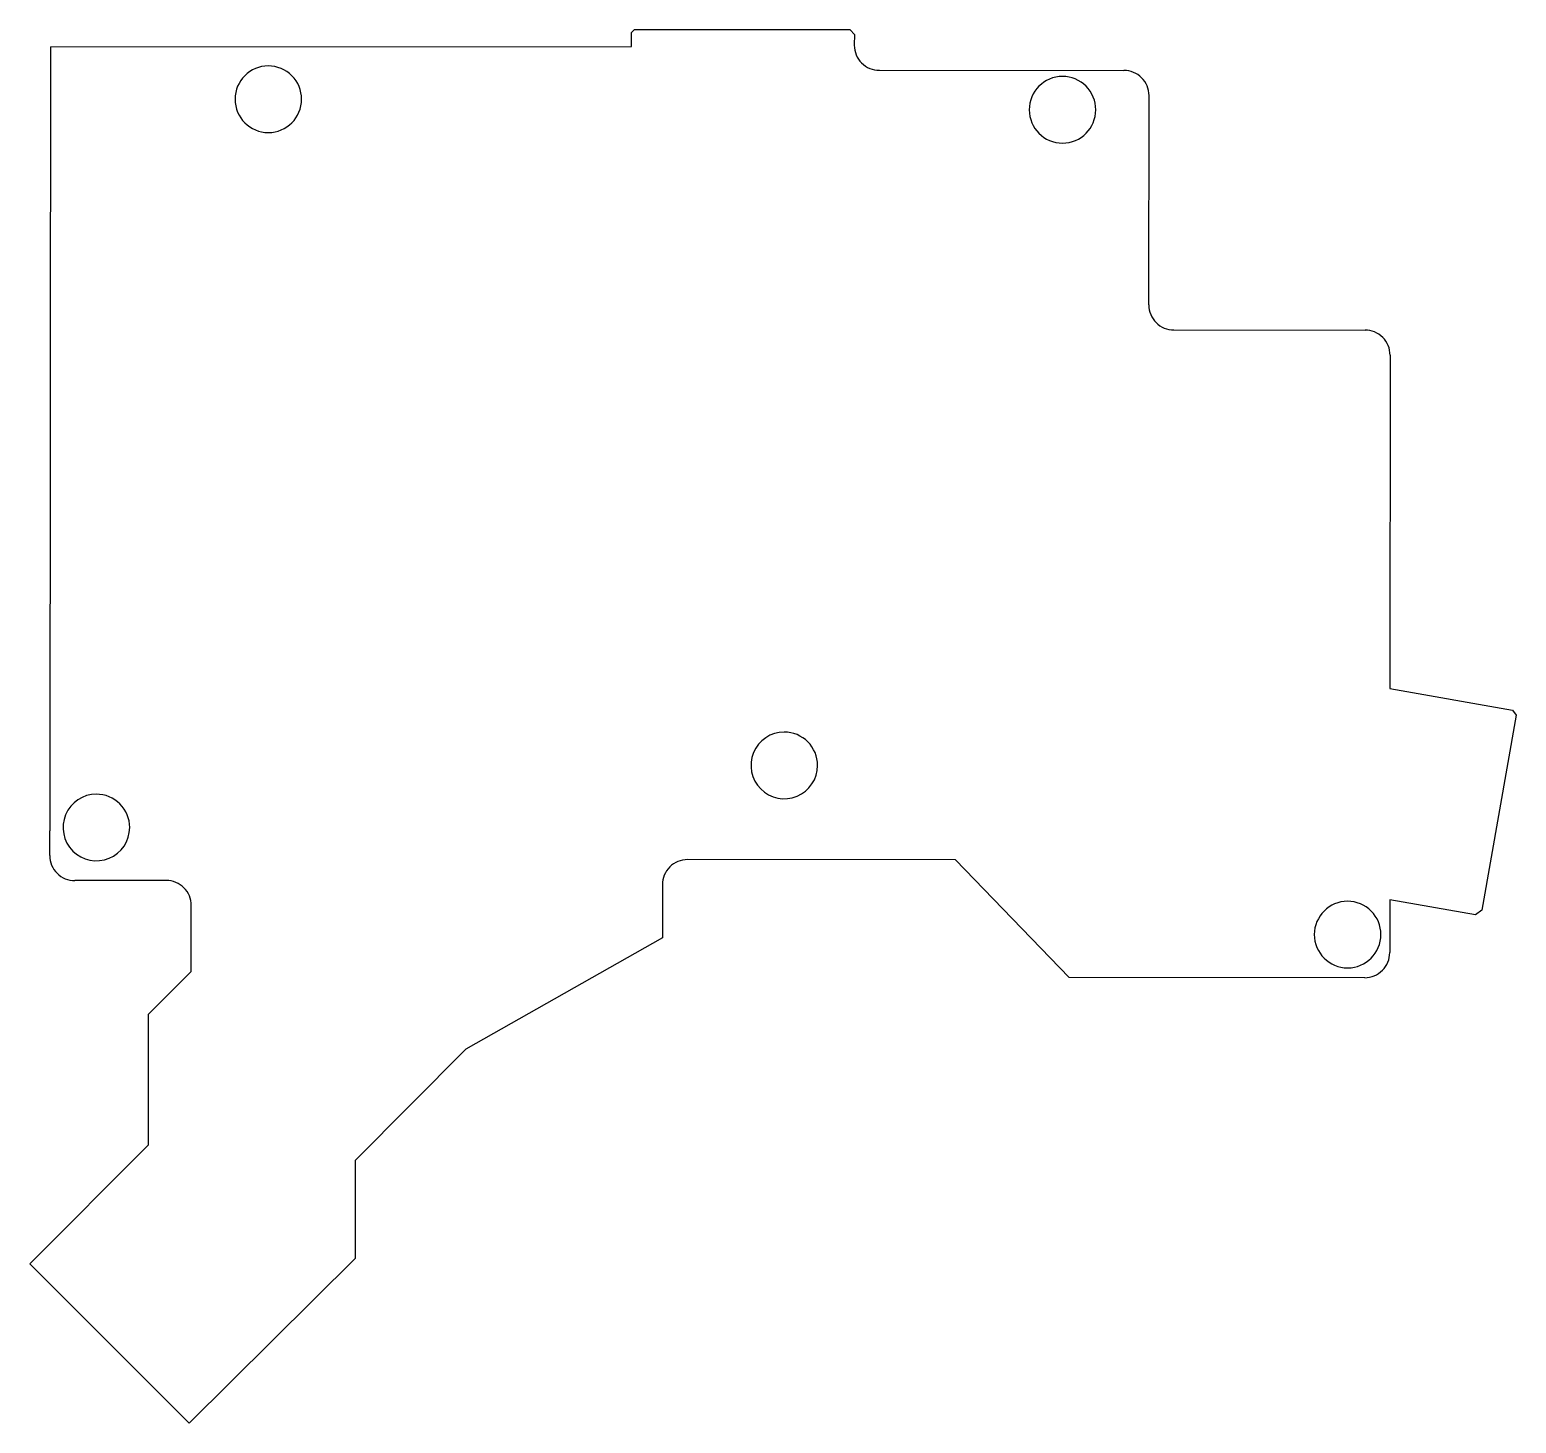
# Model space of a CAD drawing. Header units: millimetres. Extents: x 134 to 259, y 0 to 117.
import ezdxf

# ---------------------------------------------------------------- set-up
doc = ezdxf.new("R2010")
doc.units = ezdxf.units.MM
doc.layers.get('0').update_dxf_attribs({"linetype": 'CONTINUOUS'})

msp = doc.modelspace()

# ---------------------------------------------------------------- linework, layer by layer
at = {"color": 7}
for points in [[(184.9396, 115.7195), (184.9456, 116.9011)], [(185.1809, 117.1406), (184.946, 116.9011)], [(203.3284, 117.1406), (185.1809, 117.1406)], [(203.686, 116.7311), (203.3284, 117.1406)], [(203.686, 116.7311), (203.677, 115.8386)], [(136.0954, 115.6941), (136.07, 87.9573)], [(136.0954, 115.6941), (184.9396, 115.7195)], [(205.7851, 113.7304), (226.3495, 113.7208)], [(228.4419, 94.02), (228.4577, 111.6126)], [(230.5501, 91.9118), (246.6187, 91.9022)], [(248.7269, 89.794), (248.7033, 61.7868)], [(136.07, 87.9573), (136.0447, 49.8065)], [(248.7033, 61.7868), (259.026, 59.9511)], [(259.336, 59.5311), (256.436, 43.1611)], [(259.026, 59.9511), (259.336, 59.5311)], [(136.0367, 47.7412), (136.0447, 49.8065)], [(212.1938, 47.3935), (189.6561, 47.4014)], [(221.7442, 37.4875), (212.1938, 47.3935)], [(145.8315, 45.6488), (138.1449, 45.633)], [(187.5479, 45.2932), (187.5559, 40.8403)], [(255.906, 42.7511), (248.6963, 44.0174)], [(248.6963, 44.0174), (248.7013, 39.5878)], [(147.9318, 38.0109), (147.9398, 43.5406)], [(256.436, 43.1611), (255.906, 42.7511)], [(187.5558, 40.8403), (171.0204, 31.4804)], [(144.2996, 34.376), (147.9318, 38.0109)], [(246.5933, 37.4796), (221.7442, 37.4875)], [(144.2996, 34.376), (144.325, 23.4032)], [(171.0204, 31.4804), (161.724, 22.1078)], [(134.3539, 13.4322), (144.325, 23.4032)], [(161.724, 22.1078), (161.705, 13.8847)], [(161.705, 13.8847), (147.754, 0.0352)], [(147.754, 0.0352), (134.3539, 13.4322)]]:
    msp.add_lwpolyline(points, dxfattribs=at)
for points in [[(154.4122, 114.1011)], [(221.187, 113.2171)], [(197.79201, 58.1183)], [(139.957, 52.901102)], [(245.157, 43.901102)]]:
    msp.add_lwpolyline(points, close=True, dxfattribs=at)
for points in [[(203.6769, 115.8386), (203.6769, 115.279471), (203.899013, 114.743242), (204.294377, 114.347877)], [(154.4122, 114.1011), (152.865803, 114.1011), (151.6122, 112.847497), (151.6122, 111.3011)], [(156.392099, 113.280999), (155.866997, 113.806101), (155.154806, 114.1011), (154.4122, 114.1011)], [(204.294377, 114.347877), (204.689742, 113.952513), (205.225971, 113.7304), (205.7851, 113.7304)], [(157.2122, 111.3011), (157.2122, 112.043706), (156.917201, 112.755897), (156.392099, 113.280999)], [(221.187, 113.2171), (219.640603, 113.2171), (218.387, 111.963497), (218.387, 110.4171)], [(223.166899, 112.396999), (222.641797, 112.922101), (221.929606, 113.2171), (221.187, 113.2171)], [(227.840223, 113.103323), (227.444858, 113.498687), (226.908629, 113.7208), (226.3495, 113.7208)], [(228.4577, 111.6126), (228.4577, 112.171729), (228.235587, 112.707958), (227.840223, 113.103323)], [(151.6122, 111.3011), (151.6122, 109.754703), (152.865803, 108.5011), (154.4122, 108.5011)], [(154.4122, 108.5011), (155.958597, 108.5011), (157.2122, 109.754703), (157.2122, 111.3011)], [(223.987, 110.4171), (223.987, 111.159706), (223.692001, 111.871897), (223.166899, 112.396999)], [(218.387, 110.4171), (218.387, 108.870703), (219.640603, 107.6171), (221.187, 107.6171)], [(221.187, 107.6171), (222.733397, 107.6171), (223.987, 108.870703), (223.987, 110.4171)], [(228.4419, 94.02), (228.4419, 93.460871), (228.664013, 92.924642), (229.059377, 92.529277)], [(229.059377, 92.529277), (229.454742, 92.133913), (229.990971, 91.9118), (230.5501, 91.9118)], [(248.109423, 91.284723), (247.714058, 91.680087), (247.177829, 91.9022), (246.6187, 91.9022)], [(248.7269, 89.794), (248.7269, 90.353129), (248.504787, 90.889358), (248.109423, 91.284723)], [(197.79201, 58.1183), (196.659516, 58.1183), (195.638534, 57.436102), (195.205147, 56.389814)], [(199.771909, 57.298199), (199.246807, 57.823301), (198.534616, 58.1183), (197.79201, 58.1183)], [(195.205147, 56.389814), (194.771761, 55.343525), (195.011317, 54.139195), (195.812111, 53.338401)], [(200.59201, 55.3183), (200.59201, 56.060906), (200.297011, 56.773097), (199.771909, 57.298199)], [(198.863524, 52.731437), (199.909812, 53.164824), (200.59201, 54.185806), (200.59201, 55.3183)], [(139.957, 52.901102), (138.824506, 52.901102), (137.803524, 52.218904), (137.370137, 51.172616)], [(141.936899, 52.081001), (141.411797, 52.606103), (140.699606, 52.901102), (139.957, 52.901102)], [(195.812111, 53.338401), (196.612905, 52.537607), (197.817235, 52.298051), (198.863524, 52.731437)], [(142.757, 50.101102), (142.757, 50.843708), (142.462001, 51.555899), (141.936899, 52.081001)], [(137.370137, 51.172616), (136.936751, 50.126327), (137.176307, 48.921997), (137.977101, 48.121203)], [(141.028514, 47.514239), (142.074802, 47.947626), (142.757, 48.968608), (142.757, 50.101102)], [(136.0367, 47.7412), (136.0367, 47.182071), (136.258813, 46.645842), (136.654177, 46.250477)], [(137.977101, 48.121203), (138.777895, 47.320409), (139.982225, 47.080853), (141.028514, 47.514239)], [(136.654177, 46.250477), (137.049542, 45.855113), (137.585771, 45.633), (138.1449, 45.633)], [(188.165377, 46.783923), (187.770013, 46.388558), (187.5479, 45.852329), (187.5479, 45.2932)], [(189.6561, 47.4014), (189.096971, 47.4014), (188.560742, 47.179287), (188.165377, 46.783923)], [(147.322223, 45.031323), (146.926858, 45.426687), (146.390629, 45.6488), (145.8315, 45.6488)], [(147.9397, 43.5406), (147.9397, 44.099729), (147.717587, 44.635958), (147.322223, 45.031323)], [(245.157, 43.901102), (243.610603, 43.901102), (242.357, 42.647499), (242.357, 41.101102)], [(247.136899, 43.081001), (246.611797, 43.606103), (245.899606, 43.901102), (245.157, 43.901102)], [(247.957, 41.101102), (247.957, 41.843708), (247.662001, 42.555899), (247.136899, 43.081001)], [(242.357, 41.101102), (242.357, 39.554705), (243.610603, 38.301102), (245.157, 38.301102)], [(245.157, 38.301102), (246.703397, 38.301102), (247.957, 39.554705), (247.957, 41.101102)], [(248.084023, 38.097077), (248.479387, 38.492442), (248.7015, 39.028671), (248.7015, 39.5878)], [(246.5933, 37.4796), (247.152429, 37.4796), (247.688658, 37.701713), (248.084023, 38.097077)]]:
    msp.add_open_spline(points, degree=3, dxfattribs=at)

doc.saveas('drawing.dxf')
